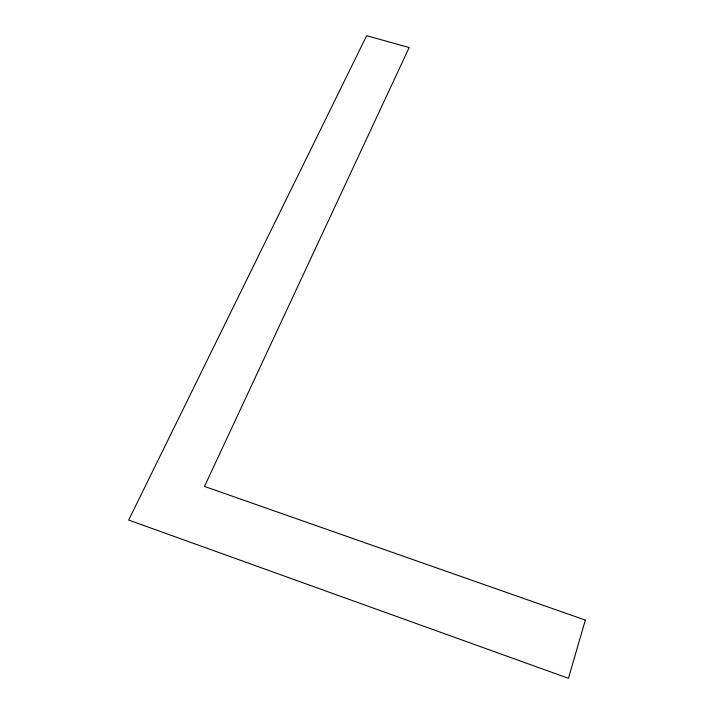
<?xml version="1.0" encoding="UTF-8"?>
<svg xmlns="http://www.w3.org/2000/svg" width="714" height="714" viewBox="0 0 714 714"><rect width="100%" height="100%" fill="white"/><g stroke="black" fill="none" stroke-linecap="round" stroke-linejoin="round"><path stroke-width="1.07" d="M585.328 620.091L568.442 678.3L128.672 520.051L366.657 35.7L409.176 47.543L204.481 486.43L585.328 620.091"/></g></svg>
